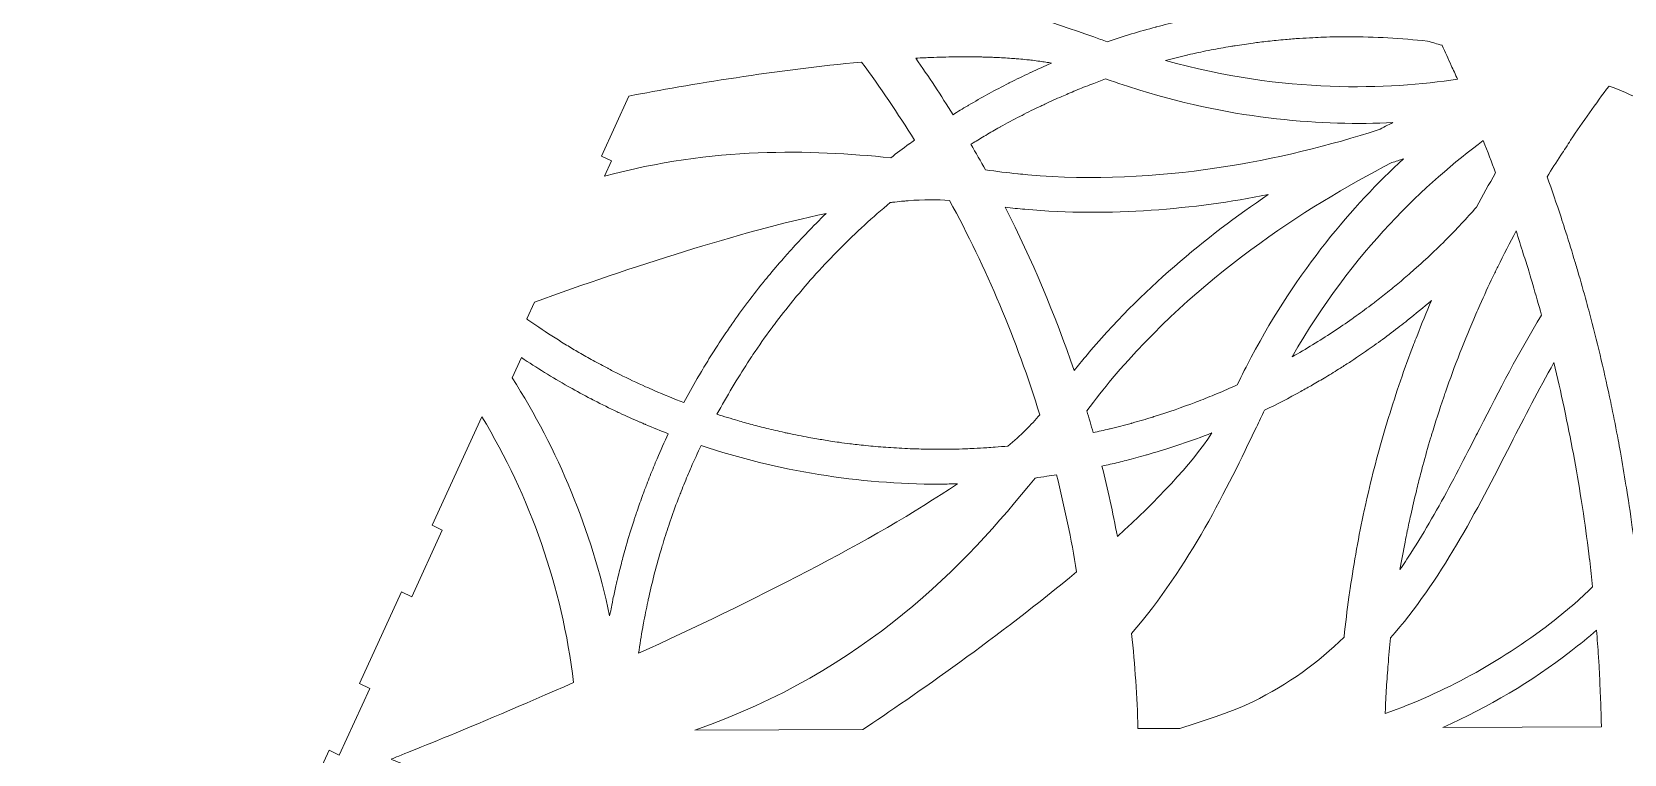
# Model space of a CAD drawing. Header units: millimetres. Extents: x -131 to 670, y -112 to 1620.
# Drawn here: x 484.8 to 576, y 720.2 to 761.6 of the extents above; entities that cross this region are included whole.
import ezdxf

# ---------------------------------------------------------------- set-up
doc = ezdxf.new("R2010")
doc.units = ezdxf.units.MM
doc.header["$MEASUREMENT"] = 0
doc.layers.add('Layer 2', color=7, linetype='Continuous')

msp = doc.modelspace()

# ---------------------------------------------------------------- linework, layer by layer
at = {"layer": 'Layer 2', "lineweight": 0}
for points, knots in [([(540.112, 773.632), (540.783, 773.084), (541.463, 772.552), (542.151, 772.034), (542.193, 772.002), (542.236, 771.971), (542.278, 771.94), (543.63, 770.927), (545.011, 769.972), (546.419, 769.076), (546.499, 769.026), (546.578, 768.976), (546.658, 768.926), (547.344, 768.494), (548.034, 768.073), (548.731, 767.668), (548.736, 767.666), (548.74, 767.663), (548.744, 767.661), (549.437, 767.259), (550.136, 766.874), (550.84, 766.5), (550.966, 766.433), (551.093, 766.367), (551.219, 766.3), (551.897, 765.946), (552.577, 765.6), (553.264, 765.27), (553.283, 765.261), (553.302, 765.251), (553.322, 765.241), (554.014, 764.91), (554.713, 764.595), (555.414, 764.288), (555.577, 764.217), (555.741, 764.147), (555.904, 764.077), (556.603, 763.778), (557.305, 763.487), (558.012, 763.213), (558.002, 763.213), (557.992, 763.212), (557.982, 763.211), (557.494, 763.187), (557.009, 763.154), (556.526, 763.114), (556.408, 763.104), (556.292, 763.09), (556.176, 763.079), (555.794, 763.044), (555.414, 763.007), (555.036, 762.963), (554.932, 762.951), (554.83, 762.935), (554.727, 762.921), (554.334, 762.872), (553.943, 762.82), (553.553, 762.76), (553.474, 762.747), (553.395, 762.732), (553.316, 762.72), (552.902, 762.653), (552.488, 762.582), (552.078, 762.504), (552.027, 762.495), (551.976, 762.483), (551.925, 762.473), (551.486, 762.388), (551.048, 762.296), (550.614, 762.198), (550.589, 762.192), (550.564, 762.186), (550.539, 762.18), (550.08, 762.075), (549.624, 761.962), (549.17, 761.843), (549.162, 761.84), (549.153, 761.838), (549.145, 761.836), (548.674, 761.711), (548.207, 761.579), (547.743, 761.438), (547.742, 761.438), (547.74, 761.438), (547.739, 761.437), (547.274, 761.297), (546.814, 761.149), (546.357, 760.994), (546.356, 760.994), (546.356, 760.993), (546.355, 760.993), (546.101, 761.083), (545.843, 761.173), (545.58, 761.266), (543.179, 762.11), (540.285, 763.124), (537.12, 763.821), (537.116, 763.822), (537.112, 763.823), (537.108, 763.824), (535.898, 764.09), (534.649, 764.308), (533.371, 764.454), (533.358, 764.455), (533.345, 764.457), (533.332, 764.458), (532.869, 764.51), (532.404, 764.556), (531.934, 764.587), (530.766, 765.998), (529.542, 767.361), (528.269, 768.677), (528.269, 768.677), (530.661, 771.058), (530.661, 771.058), (531.907, 771.697), (533.139, 772.273), (534.08, 772.592), (536.132, 773.29), (538.134, 773.594), (540.112, 773.632)], [0, 0, 0, 0, 1, 1, 1, 2, 2, 2, 3, 3, 3, 4, 4, 4, 5, 5, 5, 6, 6, 6, 7, 7, 7, 8, 8, 8, 9, 9, 9, 10, 10, 10, 11, 11, 11, 12, 12, 12, 13, 13, 13, 14, 14, 14, 15, 15, 15, 16, 16, 16, 17, 17, 17, 18, 18, 18, 19, 19, 19, 20, 20, 20, 21, 21, 21, 22, 22, 22, 23, 23, 23, 24, 24, 24, 25, 25, 25, 26, 26, 26, 27, 27, 27, 28, 28, 28, 29, 29, 29, 30, 30, 30, 31, 31, 31, 32, 32, 32, 33, 33, 33, 34, 34, 34, 35, 35, 35, 36, 36, 36, 37, 37, 37, 38, 38, 38, 39, 39, 39, 40, 40, 40, 40]), ([(558.743, 761.256), (559.207, 761.271), (559.673, 761.28), (560.14, 761.28), (560.14, 761.28), (560.141, 761.28), (560.141, 761.28), (561.677, 761.28), (563.193, 761.192), (564.687, 761.027), (564.965, 760.952), (565.242, 760.87), (565.521, 760.798), (565.522, 760.797), (565.523, 760.795), (565.524, 760.793), (565.525, 760.79), (565.527, 760.787), (565.528, 760.784), (565.706, 760.405), (565.876, 760.021), (566.049, 759.639), (566.168, 759.376), (566.291, 759.114), (566.409, 758.848), (562.461, 758.249), (556.516, 758.008), (549.684, 759.923), (550.09, 760.03), (550.498, 760.131), (550.909, 760.226), (550.93, 760.231), (550.951, 760.235), (550.972, 760.241), (551.364, 760.33), (551.758, 760.415), (552.154, 760.494), (552.204, 760.503), (552.253, 760.513), (552.302, 760.522), (552.674, 760.594), (553.047, 760.662), (553.422, 760.725), (553.506, 760.738), (553.589, 760.751), (553.673, 760.764), (554.018, 760.819), (554.364, 760.871), (554.712, 760.918), (554.838, 760.935), (554.965, 760.949), (555.091, 760.964), (555.403, 761.003), (555.715, 761.041), (556.029, 761.072), (556.207, 761.09), (556.385, 761.104), (556.562, 761.119), (556.833, 761.143), (557.102, 761.167), (557.373, 761.186), (557.623, 761.202), (557.875, 761.213), (558.128, 761.226), (558.333, 761.235), (558.537, 761.249), (558.743, 761.256)], [0, 0, 0, 0, 1, 1, 1, 2, 2, 2, 3, 3, 3, 4, 4, 4, 5, 5, 5, 6, 6, 6, 7, 7, 7, 8, 8, 8, 9, 9, 9, 10, 10, 10, 11, 11, 11, 12, 12, 12, 13, 13, 13, 14, 14, 14, 15, 15, 15, 16, 16, 16, 17, 17, 17, 18, 18, 18, 19, 19, 19, 20, 20, 20, 21, 21, 21, 22, 22, 22, 22]), ([(517.399, 754.444), (517.399, 754.444), (518.976, 757.884), (518.976, 757.884), (522.435, 758.541), (527.433, 759.383), (532.295, 759.826), (533.362, 758.376), (534.373, 756.883), (535.324, 755.35), (535.227, 755.28), (535.127, 755.214), (535.03, 755.143), (535.028, 755.142), (535.027, 755.142), (535.026, 755.141), (535.025, 755.14), (535.024, 755.139), (535.024, 755.139), (534.665, 754.88), (534.31, 754.615), (533.96, 754.346), (533.959, 754.345), (533.959, 754.344), (533.958, 754.344), (529.359, 754.823), (523.772, 754.967), (517.58, 753.295), (517.58, 753.295), (517.977, 754.162), (517.977, 754.162), (517.977, 754.162), (517.399, 754.444), (517.399, 754.444)], [0, 0, 0, 0, 1, 1, 1, 2, 2, 2, 3, 3, 3, 4, 4, 4, 5, 5, 5, 6, 6, 6, 7, 7, 7, 8, 8, 8, 9, 9, 9, 10, 10, 10, 11, 11, 11, 11]), ([(541.979, 759.233), (541.963, 759.226), (541.946, 759.218), (541.93, 759.211), (541.543, 759.029), (541.161, 758.842), (540.78, 758.649), (540.759, 758.638), (540.737, 758.628), (540.716, 758.617), (540.336, 758.424), (539.961, 758.225), (539.588, 758.021), (539.568, 758.01), (539.548, 758), (539.529, 757.989), (539.153, 757.783), (538.782, 757.571), (538.414, 757.355), (538.398, 757.345), (538.382, 757.336), (538.366, 757.326), (538.083, 757.16), (537.805, 756.987), (537.528, 756.815), (536.844, 757.913), (536.132, 758.993), (535.39, 760.05), (535.566, 760.059), (535.741, 760.068), (535.915, 760.076), (535.969, 760.078), (536.024, 760.081), (536.078, 760.083), (536.308, 760.092), (536.538, 760.101), (536.766, 760.107), (536.824, 760.109), (536.882, 760.11), (536.94, 760.112), (537.41, 760.124), (537.873, 760.131), (538.326, 760.13), (538.34, 760.13), (538.354, 760.13), (538.368, 760.13), (538.564, 760.13), (538.756, 760.127), (538.948, 760.124), (539.046, 760.122), (539.144, 760.121), (539.241, 760.119), (539.424, 760.114), (539.606, 760.109), (539.785, 760.102), (539.883, 760.099), (539.978, 760.094), (540.074, 760.089), (540.388, 760.075), (540.694, 760.056), (540.995, 760.034), (541.093, 760.026), (541.193, 760.019), (541.29, 760.011), (541.444, 759.997), (541.594, 759.982), (541.744, 759.966), (541.854, 759.954), (541.963, 759.942), (542.071, 759.929), (542.214, 759.912), (542.357, 759.894), (542.497, 759.874), (542.613, 759.858), (542.725, 759.84), (542.839, 759.821), (542.949, 759.804), (543.061, 759.788), (543.168, 759.768), (542.768, 759.596), (542.373, 759.417), (541.979, 759.233)], [0, 0, 0, 0, 1, 1, 1, 2, 2, 2, 3, 3, 3, 4, 4, 4, 5, 5, 5, 6, 6, 6, 7, 7, 7, 8, 8, 8, 9, 9, 9, 10, 10, 10, 11, 11, 11, 12, 12, 12, 13, 13, 13, 14, 14, 14, 15, 15, 15, 16, 16, 16, 17, 17, 17, 18, 18, 18, 19, 19, 19, 20, 20, 20, 21, 21, 21, 22, 22, 22, 23, 23, 23, 24, 24, 24, 25, 25, 25, 26, 26, 26, 27, 27, 27, 27]), ([(562.712, 756.361), (562.436, 756.225), (562.157, 756.085), (561.874, 755.94), (556.466, 754.214), (549.304, 752.715), (541.809, 753.373), (541.627, 753.389), (541.44, 753.407), (541.249, 753.427), (541.243, 753.428), (541.238, 753.428), (541.232, 753.429), (540.648, 753.49), (540.028, 753.567), (539.385, 753.653), (539.113, 754.144), (538.836, 754.633), (538.553, 755.117), (538.596, 755.143), (538.639, 755.17), (538.681, 755.197), (538.919, 755.344), (539.158, 755.489), (539.399, 755.632), (539.665, 755.789), (539.932, 755.944), (540.202, 756.094), (540.212, 756.1), (540.223, 756.105), (540.233, 756.111), (540.606, 756.319), (540.983, 756.522), (541.362, 756.719), (541.4, 756.739), (541.439, 756.757), (541.477, 756.777), (541.831, 756.959), (542.188, 757.137), (542.548, 757.309), (542.623, 757.345), (542.699, 757.378), (542.775, 757.413), (543.101, 757.567), (543.428, 757.718), (543.758, 757.862), (543.881, 757.917), (544.006, 757.966), (544.129, 758.019), (544.417, 758.142), (544.705, 758.265), (544.997, 758.382), (545.158, 758.445), (545.322, 758.504), (545.484, 758.567), (545.744, 758.667), (546.002, 758.769), (546.265, 758.863), (546.951, 758.626), (547.608, 758.404), (548.215, 758.217), (553.75, 756.516), (558.732, 756.17), (562.712, 756.361)], [0, 0, 0, 0, 1, 1, 1, 2, 2, 2, 3, 3, 3, 4, 4, 4, 5, 5, 5, 6, 6, 6, 7, 7, 7, 8, 8, 8, 9, 9, 9, 10, 10, 10, 11, 11, 11, 12, 12, 12, 13, 13, 13, 14, 14, 14, 15, 15, 15, 16, 16, 16, 17, 17, 17, 18, 18, 18, 19, 19, 19, 20, 20, 20, 21, 21, 21, 21]), ([(573.965, 745.46), (573.909, 745.671), (573.85, 745.882), (573.792, 746.093), (573.633, 746.676), (573.469, 747.258), (573.299, 747.839), (573.227, 748.087), (573.153, 748.334), (573.079, 748.581), (572.906, 749.155), (572.727, 749.727), (572.544, 750.298), (572.475, 750.512), (572.408, 750.727), (572.338, 750.94), (572.083, 751.717), (571.821, 752.491), (571.546, 753.26), (571.802, 753.678), (572.064, 754.09), (572.329, 754.501), (572.519, 754.782), (572.703, 755.066), (572.887, 755.351), (573.591, 756.409), (574.326, 757.446), (575.091, 758.458), (576.35, 757.964), (577.579, 757.41), (578.773, 756.798), (578.784, 756.767), (578.795, 756.737), (578.806, 756.707), (579.019, 756.123), (579.225, 755.538), (579.428, 754.951), (579.528, 754.66), (579.627, 754.368), (579.725, 754.077), (579.819, 753.796), (579.911, 753.515), (580.003, 753.234), (580.28, 752.384), (580.549, 751.531), (580.806, 750.674), (580.874, 748.543), (580.837, 746.403), (580.603, 744.29), (580.092, 739.696), (578.683, 735.67), (576.502, 732.536), (576.395, 733.371), (576.274, 734.203), (576.147, 735.034), (576.118, 735.218), (576.087, 735.402), (576.057, 735.587), (575.955, 736.223), (575.848, 736.858), (575.734, 737.492), (575.692, 737.726), (575.649, 737.959), (575.606, 738.193), (575.49, 738.809), (575.369, 739.424), (575.242, 740.036), (575.2, 740.24), (575.16, 740.445), (575.117, 740.648), (574.772, 742.264), (574.388, 743.868), (573.965, 745.46)], [0, 0, 0, 0, 1, 1, 1, 2, 2, 2, 3, 3, 3, 4, 4, 4, 5, 5, 5, 6, 6, 6, 7, 7, 7, 8, 8, 8, 9, 9, 9, 10, 10, 10, 11, 11, 11, 12, 12, 12, 13, 13, 13, 14, 14, 14, 15, 15, 15, 16, 16, 16, 17, 17, 17, 18, 18, 18, 19, 19, 19, 20, 20, 20, 21, 21, 21, 22, 22, 22, 23, 23, 23, 24, 24, 24, 24]), ([(567.886, 755.327), (568.129, 754.715), (568.366, 754.1), (568.595, 753.482), (568.218, 752.835), (567.851, 752.179), (567.495, 751.518), (566.926, 750.874), (566.343, 750.239), (565.73, 749.627), (565.724, 749.62), (565.717, 749.614), (565.71, 749.607), (565.375, 749.272), (565.035, 748.945), (564.691, 748.624), (564.512, 748.458), (564.33, 748.298), (564.149, 748.136), (563.978, 747.982), (563.809, 747.826), (563.636, 747.676), (563.394, 747.465), (563.147, 747.26), (562.901, 747.056), (562.789, 746.963), (562.678, 746.868), (562.565, 746.776), (562.512, 746.732), (562.456, 746.691), (562.402, 746.649), (562.163, 746.456), (561.923, 746.267), (561.68, 746.082), (561.614, 746.03), (561.547, 745.977), (561.48, 745.926), (561.47, 745.918), (561.459, 745.911), (561.449, 745.903), (561.13, 745.662), (560.808, 745.427), (560.484, 745.197), (560.482, 745.195), (560.479, 745.193), (560.477, 745.192), (560.444, 745.168), (560.412, 745.144), (560.379, 745.121), (560.021, 744.87), (559.661, 744.624), (559.298, 744.385), (559.289, 744.379), (559.281, 744.373), (559.272, 744.367), (559.268, 744.365), (559.264, 744.361), (559.259, 744.359), (558.882, 744.111), (558.502, 743.87), (558.117, 743.636), (558.117, 743.635), (558.117, 743.635), (558.116, 743.635), (557.731, 743.399), (557.342, 743.171), (556.95, 742.949), (560.399, 749.012), (564.706, 752.98), (567.886, 755.327)], [0, 0, 0, 0, 1, 1, 1, 2, 2, 2, 3, 3, 3, 4, 4, 4, 5, 5, 5, 6, 6, 6, 7, 7, 7, 8, 8, 8, 9, 9, 9, 10, 10, 10, 11, 11, 11, 12, 12, 12, 13, 13, 13, 14, 14, 14, 15, 15, 15, 16, 16, 16, 17, 17, 17, 18, 18, 18, 19, 19, 19, 20, 20, 20, 21, 21, 21, 22, 22, 22, 23, 23, 23, 23]), ([(551.581, 740.408), (551.53, 740.389), (551.48, 740.367), (551.429, 740.348), (550.642, 740.048), (549.847, 739.774), (549.047, 739.524), (549.034, 739.52), (549.023, 739.515), (549.01, 739.512), (548.995, 739.507), (548.98, 739.501), (548.964, 739.497), (548.573, 739.375), (548.179, 739.261), (547.785, 739.151), (547.784, 739.151), (547.784, 739.151), (547.783, 739.151), (547.762, 739.145), (547.742, 739.139), (547.721, 739.133), (547.325, 739.025), (546.928, 738.921), (546.53, 738.824), (546.53, 738.824), (546.478, 738.812), (546.478, 738.812), (546.17, 738.737), (545.861, 738.669), (545.551, 738.602), (545.434, 739.021), (545.311, 739.439), (545.186, 739.855), (545.693, 740.516), (546.182, 741.141), (546.646, 741.694), (551.481, 747.459), (557.606, 751.463), (562.65, 754.067), (562.876, 754.14), (563.096, 754.213), (563.315, 754.287), (560.425, 751.621), (557.244, 747.915), (554.601, 742.928), (554.341, 742.438), (554.073, 741.901), (553.798, 741.338), (553.407, 741.16), (553.013, 740.988), (552.617, 740.822), (552.273, 740.679), (551.928, 740.542), (551.581, 740.408)], [0, 0, 0, 0, 1, 1, 1, 2, 2, 2, 3, 3, 3, 4, 4, 4, 5, 5, 5, 6, 6, 6, 7, 7, 7, 8, 8, 8, 9, 9, 9, 10, 10, 10, 11, 11, 11, 12, 12, 12, 13, 13, 13, 14, 14, 14, 15, 15, 15, 16, 16, 16, 17, 17, 17, 18, 18, 18, 18]), ([(545.125, 742.971), (544.907, 742.711), (544.684, 742.435), (544.459, 742.152), (543.368, 745.382), (542.049, 748.507), (540.522, 751.51), (540.904, 751.466), (541.278, 751.426), (541.637, 751.394), (546.581, 750.96), (551.338, 751.404), (555.576, 752.234), (551.993, 749.825), (548.314, 746.774), (545.125, 742.971)], [0, 0, 0, 0, 1, 1, 1, 2, 2, 2, 3, 3, 3, 4, 4, 4, 5, 5, 5, 5]), ([(531.043, 749.132), (531.965, 750.061), (532.931, 750.946), (533.937, 751.785), (534.025, 751.795), (534.11, 751.804), (534.196, 751.813), (534.365, 751.832), (534.533, 751.849), (534.696, 751.864), (534.783, 751.872), (534.87, 751.88), (534.956, 751.887), (535.832, 751.954), (536.627, 751.963), (537.328, 751.906), (539.433, 748.023), (541.17, 743.914), (542.494, 739.625), (542.013, 739.049), (541.402, 738.451), (540.672, 737.834), (540.427, 737.81), (540.182, 737.792), (539.936, 737.773), (539.778, 737.761), (539.619, 737.748), (539.46, 737.738), (539.22, 737.722), (538.979, 737.709), (538.739, 737.697), (538.573, 737.689), (538.408, 737.683), (538.242, 737.677), (538.005, 737.668), (537.767, 737.659), (537.53, 737.655), (537.33, 737.651), (537.13, 737.652), (536.93, 737.651), (536.909, 737.651), (536.887, 737.65), (536.866, 737.65), (536.52, 737.649), (536.174, 737.652), (535.828, 737.66), (535.826, 737.66), (535.824, 737.66), (535.822, 737.66), (535.658, 737.664), (535.493, 737.668), (535.329, 737.673), (535.299, 737.675), (535.269, 737.675), (535.239, 737.676), (535.026, 737.684), (534.814, 737.693), (534.602, 737.705), (534.392, 737.716), (534.183, 737.729), (533.974, 737.743), (533.777, 737.756), (533.581, 737.768), (533.385, 737.784), (533.009, 737.814), (532.635, 737.85), (532.26, 737.89), (532.108, 737.906), (531.957, 737.927), (531.805, 737.946), (531.742, 737.953), (531.68, 737.962), (531.618, 737.969), (531.417, 737.995), (531.216, 738.019), (531.016, 738.047), (530.846, 738.071), (530.677, 738.096), (530.508, 738.122), (530.247, 738.162), (529.987, 738.204), (529.726, 738.249), (529.576, 738.275), (529.425, 738.3), (529.276, 738.327), (528.879, 738.4), (528.484, 738.477), (528.089, 738.562), (528.016, 738.577), (527.944, 738.595), (527.871, 738.611), (527.533, 738.686), (527.195, 738.764), (526.859, 738.847), (526.724, 738.88), (526.59, 738.915), (526.456, 738.95), (526.166, 739.024), (525.877, 739.102), (525.588, 739.183), (525.464, 739.218), (525.339, 739.252), (525.215, 739.289), (524.814, 739.405), (524.414, 739.526), (524.017, 739.655), (524.015, 739.655), (524.014, 739.656), (524.012, 739.656), (524.292, 740.176), (524.587, 740.688), (524.889, 741.194), (524.965, 741.322), (525.042, 741.448), (525.12, 741.575), (525.401, 742.036), (525.689, 742.491), (525.988, 742.94), (526.017, 742.983), (526.044, 743.027), (526.073, 743.07), (526.411, 743.574), (526.762, 744.068), (527.122, 744.556), (527.181, 744.635), (527.24, 744.713), (527.299, 744.792), (527.643, 745.251), (527.994, 745.703), (528.356, 746.146), (528.378, 746.174), (528.4, 746.201), (528.422, 746.229), (528.83, 746.725), (529.248, 747.212), (529.678, 747.689), (529.685, 747.698), (529.693, 747.706), (529.701, 747.715), (530.133, 748.192), (530.575, 748.66), (531.029, 749.118), (531.033, 749.122), (531.038, 749.127), (531.043, 749.132)], [0, 0, 0, 0, 1, 1, 1, 2, 2, 2, 3, 3, 3, 4, 4, 4, 5, 5, 5, 6, 6, 6, 7, 7, 7, 8, 8, 8, 9, 9, 9, 10, 10, 10, 11, 11, 11, 12, 12, 12, 13, 13, 13, 14, 14, 14, 15, 15, 15, 16, 16, 16, 17, 17, 17, 18, 18, 18, 19, 19, 19, 20, 20, 20, 21, 21, 21, 22, 22, 22, 23, 23, 23, 24, 24, 24, 25, 25, 25, 26, 26, 26, 27, 27, 27, 28, 28, 28, 29, 29, 29, 30, 30, 30, 31, 31, 31, 32, 32, 32, 33, 33, 33, 34, 34, 34, 35, 35, 35, 36, 36, 36, 37, 37, 37, 38, 38, 38, 39, 39, 39, 40, 40, 40, 41, 41, 41, 42, 42, 42, 43, 43, 43, 44, 44, 44, 45, 45, 45, 46, 46, 46, 47, 47, 47, 48, 48, 48, 48]), ([(513.566, 746.078), (519.17, 748.108), (525.276, 750.092), (530.262, 751.154), (529.886, 750.789), (529.517, 750.416), (529.154, 750.038), (529.154, 750.038), (529.152, 750.037), (529.152, 750.037), (529.152, 750.037), (529.152, 750.037), (529.152, 750.037), (529.078, 749.959), (529.004, 749.88), (528.931, 749.802), (528.636, 749.492), (528.347, 749.177), (528.062, 748.858), (527.979, 748.764), (527.896, 748.672), (527.814, 748.578), (527.52, 748.243), (527.232, 747.902), (526.948, 747.558), (526.893, 747.491), (526.836, 747.426), (526.781, 747.358), (526.439, 746.936), (526.102, 746.509), (525.776, 746.075), (525.77, 746.067), (525.765, 746.06), (525.759, 746.053), (525.453, 745.645), (525.155, 745.231), (524.863, 744.813), (524.777, 744.69), (524.695, 744.566), (524.61, 744.442), (524.609, 744.441), (524.609, 744.44), (524.608, 744.439), (524.397, 744.129), (524.189, 743.818), (523.986, 743.503), (523.891, 743.355), (523.796, 743.207), (523.703, 743.059), (523.703, 743.059), (523.703, 743.058), (523.703, 743.058), (523.703, 743.057), (523.703, 743.057), (523.702, 743.056), (523.506, 742.743), (523.314, 742.428), (523.126, 742.11), (523.045, 741.973), (522.962, 741.836), (522.882, 741.698), (522.882, 741.698), (522.881, 741.697), (522.881, 741.697), (522.881, 741.696), (522.881, 741.696), (522.88, 741.695), (522.619, 741.244), (522.365, 740.788), (522.12, 740.326), (522.12, 740.325), (522.119, 740.324), (522.118, 740.323), (522.117, 740.323), (522.116, 740.324), (522.115, 740.324), (521.545, 740.541), (520.98, 740.777), (520.417, 741.02), (520.254, 741.09), (520.092, 741.161), (519.93, 741.234), (519.432, 741.456), (518.937, 741.689), (518.447, 741.932), (518.446, 741.933), (518.445, 741.933), (518.444, 741.933), (518.238, 742.036), (518.034, 742.144), (517.83, 742.25), (517.83, 742.251), (517.829, 742.251), (517.828, 742.251), (517.781, 742.275), (517.735, 742.302), (517.688, 742.326), (517.394, 742.48), (517.102, 742.635), (516.811, 742.797), (516.544, 742.944), (516.278, 743.094), (516.014, 743.249), (515.777, 743.387), (515.544, 743.532), (515.31, 743.675), (515.309, 743.676), (515.308, 743.676), (515.307, 743.677), (514.805, 743.985), (514.307, 744.304), (513.816, 744.635), (513.816, 744.635), (513.812, 744.637), (513.812, 744.637), (513.66, 744.739), (513.508, 744.842), (513.356, 744.947), (513.278, 745.002), (513.201, 745.058), (513.124, 745.113), (513.124, 745.113), (513.566, 746.078), (513.566, 746.078)], [0, 0, 0, 0, 1, 1, 1, 2, 2, 2, 3, 3, 3, 4, 4, 4, 5, 5, 5, 6, 6, 6, 7, 7, 7, 8, 8, 8, 9, 9, 9, 10, 10, 10, 11, 11, 11, 12, 12, 12, 13, 13, 13, 14, 14, 14, 15, 15, 15, 16, 16, 16, 17, 17, 17, 18, 18, 18, 19, 19, 19, 20, 20, 20, 21, 21, 21, 22, 22, 22, 23, 23, 23, 24, 24, 24, 25, 25, 25, 26, 26, 26, 27, 27, 27, 28, 28, 28, 29, 29, 29, 30, 30, 30, 31, 31, 31, 32, 32, 32, 33, 33, 33, 34, 34, 34, 35, 35, 35, 36, 36, 36, 37, 37, 37, 38, 38, 38, 39, 39, 39, 40, 40, 40, 41, 41, 41, 41]), ([(567.689, 738.846), (567.508, 738.492), (567.327, 738.138), (567.146, 737.786), (566.785, 737.082), (566.423, 736.384), (566.055, 735.695), (565.32, 734.318), (564.563, 732.978), (563.743, 731.702), (563.538, 731.384), (563.33, 731.07), (563.117, 730.761), (563.206, 731.286), (563.306, 731.807), (563.408, 732.328), (563.45, 732.541), (563.492, 732.755), (563.536, 732.968), (563.598, 733.271), (563.666, 733.572), (563.732, 733.874), (563.836, 734.342), (563.945, 734.809), (564.059, 735.273), (564.137, 735.59), (564.213, 735.907), (564.295, 736.221), (564.339, 736.388), (564.384, 736.554), (564.429, 736.72), (564.57, 737.244), (564.715, 737.767), (564.869, 738.285), (564.888, 738.348), (564.908, 738.41), (564.927, 738.473), (565.145, 739.197), (565.377, 739.915), (565.62, 740.628), (565.653, 740.724), (565.684, 740.821), (565.718, 740.917), (566.243, 742.433), (566.825, 743.922), (567.458, 745.384), (567.534, 745.559), (567.612, 745.732), (567.69, 745.906), (567.933, 746.453), (568.184, 746.995), (568.441, 747.534), (568.534, 747.725), (568.624, 747.917), (568.718, 748.108), (569.056, 748.797), (569.402, 749.481), (569.764, 750.155), (569.764, 750.155), (569.764, 750.155), (569.764, 750.155), (569.908, 749.721), (570.041, 749.281), (570.179, 748.843), (570.28, 748.52), (570.387, 748.2), (570.485, 747.876), (570.514, 747.778), (570.543, 747.679), (570.573, 747.581), (570.622, 747.418), (570.666, 747.253), (570.714, 747.09), (570.886, 746.506), (571.058, 745.921), (571.22, 745.333), (569.934, 743.224), (568.791, 741.003), (567.689, 738.846)], [0, 0, 0, 0, 1, 1, 1, 2, 2, 2, 3, 3, 3, 4, 4, 4, 5, 5, 5, 6, 6, 6, 7, 7, 7, 8, 8, 8, 9, 9, 9, 10, 10, 10, 11, 11, 11, 12, 12, 12, 13, 13, 13, 14, 14, 14, 15, 15, 15, 16, 16, 16, 17, 17, 17, 18, 18, 18, 19, 19, 19, 20, 20, 20, 21, 21, 21, 22, 22, 22, 23, 23, 23, 24, 24, 24, 25, 25, 25, 26, 26, 26, 26]), ([(561.708, 736.817), (561.52, 736.097), (561.349, 735.37), (561.185, 734.64), (561.147, 734.475), (561.111, 734.311), (561.075, 734.146), (561.075, 734.145), (561.075, 734.145), (561.075, 734.144), (561.075, 734.144), (561.074, 734.141), (561.074, 734.141), (560.755, 732.671), (560.486, 731.182), (560.267, 729.677), (560.243, 729.513), (560.219, 729.348), (560.196, 729.183), (560.092, 728.424), (559.996, 727.663), (559.917, 726.896), (559.917, 726.896), (559.917, 726.895), (559.917, 726.895), (558.439, 725.444), (556.735, 724.183), (554.691, 723.188), (553.65, 722.681), (552.079, 722.139), (550.513, 721.657), (550.513, 721.657), (548.117, 721.648), (548.117, 721.648), (548.065, 723.482), (547.941, 725.298), (547.751, 727.094), (551.076, 730.957), (553.241, 735.462), (554.894, 738.91), (555.055, 739.244), (555.211, 739.57), (555.366, 739.89), (556.066, 740.226), (556.757, 740.587), (557.441, 740.964), (557.667, 741.088), (557.892, 741.212), (558.115, 741.34), (558.37, 741.486), (558.624, 741.634), (558.877, 741.787), (559.156, 741.954), (559.433, 742.128), (559.71, 742.303), (559.905, 742.427), (560.102, 742.547), (560.297, 742.674), (560.748, 742.97), (561.194, 743.277), (561.637, 743.593), (561.799, 743.708), (561.959, 743.827), (562.119, 743.945), (562.454, 744.189), (562.785, 744.439), (563.114, 744.695), (563.26, 744.81), (563.406, 744.922), (563.552, 745.039), (564.011, 745.406), (564.467, 745.78), (564.915, 746.169), (564.914, 746.169), (564.914, 746.168), (564.914, 746.167), (564.628, 745.5), (564.356, 744.826), (564.092, 744.148), (564.026, 743.98), (563.961, 743.812), (563.897, 743.643), (563.897, 743.643), (563.897, 743.642), (563.897, 743.642), (563.896, 743.641), (563.896, 743.64), (563.896, 743.639), (563.635, 742.956), (563.382, 742.27), (563.144, 741.576), (563.142, 741.571), (563.14, 741.565), (563.138, 741.56), (562.902, 740.869), (562.68, 740.173), (562.466, 739.472), (562.414, 739.303), (562.363, 739.133), (562.312, 738.963), (562.1, 738.252), (561.896, 737.538), (561.708, 736.817)], [0, 0, 0, 0, 1, 1, 1, 2, 2, 2, 3, 3, 3, 4, 4, 4, 5, 5, 5, 6, 6, 6, 7, 7, 7, 8, 8, 8, 9, 9, 9, 10, 10, 10, 11, 11, 11, 12, 12, 12, 13, 13, 13, 14, 14, 14, 15, 15, 15, 16, 16, 16, 17, 17, 17, 18, 18, 18, 19, 19, 19, 20, 20, 20, 21, 21, 21, 22, 22, 22, 23, 23, 23, 24, 24, 24, 25, 25, 25, 26, 26, 26, 27, 27, 27, 28, 28, 28, 29, 29, 29, 30, 30, 30, 31, 31, 31, 32, 32, 32, 33, 33, 33, 34, 34, 34, 34]), ([(512.817, 742.901), (513.692, 742.316), (514.584, 741.766), (515.49, 741.252), (515.517, 741.237), (515.543, 741.222), (515.57, 741.207), (515.975, 740.979), (516.385, 740.758), (516.796, 740.543), (516.812, 740.534), (516.828, 740.526), (516.844, 740.517), (516.858, 740.51), (516.872, 740.502), (516.886, 740.495), (516.896, 740.49), (516.904, 740.485), (516.913, 740.481), (516.938, 740.468), (516.962, 740.455), (516.987, 740.442), (517.422, 740.218), (517.862, 740), (518.304, 739.791), (518.345, 739.771), (518.386, 739.753), (518.427, 739.734), (518.815, 739.552), (519.205, 739.377), (519.597, 739.208), (519.619, 739.198), (519.641, 739.189), (519.664, 739.179), (519.696, 739.165), (519.728, 739.149), (519.76, 739.136), (519.794, 739.121), (519.828, 739.108), (519.862, 739.094), (519.882, 739.085), (519.903, 739.076), (519.924, 739.067), (520.356, 738.884), (520.789, 738.706), (521.226, 738.538), (521.226, 738.538), (521.226, 738.538), (521.226, 738.537), (521.003, 738.065), (520.791, 737.586), (520.586, 737.105), (520.54, 736.997), (520.495, 736.89), (520.449, 736.782), (520.449, 736.782), (520.449, 736.781), (520.449, 736.781), (520.427, 736.727), (520.407, 736.673), (520.385, 736.62), (520.251, 736.294), (520.12, 735.966), (519.993, 735.636), (519.954, 735.534), (519.91, 735.435), (519.872, 735.333), (519.872, 735.333), (519.872, 735.332), (519.872, 735.332), (519.87, 735.328), (519.868, 735.324), (519.867, 735.32), (519.867, 735.32), (519.867, 735.319), (519.867, 735.319), (519.835, 735.234), (519.808, 735.148), (519.777, 735.062), (519.66, 734.744), (519.548, 734.424), (519.439, 734.102), (519.421, 734.05), (519.404, 733.999), (519.386, 733.947), (519.374, 733.913), (519.361, 733.879), (519.35, 733.844), (519.338, 733.81), (519.327, 733.776), (519.316, 733.742), (519.293, 733.673), (519.269, 733.606), (519.246, 733.537), (519.095, 733.07), (518.95, 732.6), (518.814, 732.126), (518.802, 732.082), (518.791, 732.038), (518.779, 731.994), (518.777, 731.987), (518.775, 731.98), (518.773, 731.973), (518.724, 731.797), (518.677, 731.621), (518.63, 731.444), (518.555, 731.166), (518.481, 730.888), (518.411, 730.608), (518.398, 730.553), (518.382, 730.498), (518.368, 730.444), (518.368, 730.444), (518.367, 730.438), (518.367, 730.438), (518.367, 730.438), (518.367, 730.438), (518.367, 730.438), (518.357, 730.4), (518.349, 730.361), (518.34, 730.322), (518.326, 730.265), (518.312, 730.208), (518.299, 730.15), (518.286, 730.096), (518.276, 730.041), (518.263, 729.986), (518.251, 729.932), (518.239, 729.878), (518.226, 729.824), (518.168, 729.569), (518.113, 729.313), (518.059, 729.057), (518.042, 728.976), (518.027, 728.894), (518.01, 728.813), (517.982, 728.676), (517.954, 728.54), (517.927, 728.403), (517.918, 728.353), (517.907, 728.305), (517.898, 728.256), (517.888, 728.204), (517.876, 728.153), (517.866, 728.101), (516.831, 733.027), (514.911, 737.629), (512.285, 741.739), (512.285, 741.739), (512.817, 742.901), (512.817, 742.901)], [0, 0, 0, 0, 1, 1, 1, 2, 2, 2, 3, 3, 3, 4, 4, 4, 5, 5, 5, 6, 6, 6, 7, 7, 7, 8, 8, 8, 9, 9, 9, 10, 10, 10, 11, 11, 11, 12, 12, 12, 13, 13, 13, 14, 14, 14, 15, 15, 15, 16, 16, 16, 17, 17, 17, 18, 18, 18, 19, 19, 19, 20, 20, 20, 21, 21, 21, 22, 22, 22, 23, 23, 23, 24, 24, 24, 25, 25, 25, 26, 26, 26, 27, 27, 27, 28, 28, 28, 29, 29, 29, 30, 30, 30, 31, 31, 31, 32, 32, 32, 33, 33, 33, 34, 34, 34, 35, 35, 35, 36, 36, 36, 37, 37, 37, 38, 38, 38, 39, 39, 39, 40, 40, 40, 41, 41, 41, 42, 42, 42, 43, 43, 43, 44, 44, 44, 45, 45, 45, 46, 46, 46, 47, 47, 47, 48, 48, 48, 49, 49, 49, 50, 50, 50, 50]), ([(571.694, 727.653), (568.824, 725.446), (565.659, 723.723), (562.269, 722.506), (562.276, 722.653), (562.281, 722.8), (562.287, 722.947), (562.298, 723.183), (562.307, 723.419), (562.32, 723.654), (562.347, 724.108), (562.377, 724.56), (562.412, 725.012), (562.42, 725.107), (562.427, 725.203), (562.435, 725.298), (562.477, 725.815), (562.525, 726.331), (562.58, 726.845), (565.463, 730.14), (567.484, 734.079), (569.457, 737.942), (570.248, 739.491), (571.062, 741.073), (571.927, 742.611), (572.134, 741.759), (572.328, 740.902), (572.512, 740.041), (572.539, 739.917), (572.566, 739.793), (572.592, 739.668), (572.957, 737.939), (573.274, 736.193), (573.545, 734.432), (573.569, 734.276), (573.593, 734.121), (573.616, 733.966), (573.747, 733.087), (573.869, 732.204), (573.976, 731.318), (573.976, 731.316), (573.976, 731.314), (573.977, 731.312), (573.978, 731.302), (573.978, 731.293), (573.98, 731.283), (574.041, 730.778), (574.09, 730.269), (574.14, 729.761), (573.42, 729.057), (572.611, 728.359), (571.694, 727.653)], [0, 0, 0, 0, 1, 1, 1, 2, 2, 2, 3, 3, 3, 4, 4, 4, 5, 5, 5, 6, 6, 6, 7, 7, 7, 8, 8, 8, 9, 9, 9, 10, 10, 10, 11, 11, 11, 12, 12, 12, 13, 13, 13, 14, 14, 14, 15, 15, 15, 16, 16, 16, 17, 17, 17, 17]), ([(484.862, 683.436), (484.862, 683.436), (486.575, 687.174), (486.575, 687.174), (486.575, 687.174), (487.152, 686.891), (487.152, 686.891), (487.152, 686.891), (488.901, 690.708), (488.901, 690.708), (488.901, 690.708), (488.324, 690.99), (488.324, 690.99), (488.324, 690.99), (490.036, 694.727), (490.036, 694.727), (490.036, 694.727), (490.614, 694.444), (490.614, 694.444), (490.614, 694.444), (492.362, 698.262), (492.362, 698.262), (492.362, 698.262), (491.785, 698.544), (491.785, 698.544), (491.785, 698.544), (493.497, 702.281), (493.497, 702.281), (493.497, 702.281), (494.074, 701.998), (494.074, 701.998), (494.074, 701.998), (495.824, 705.816), (495.824, 705.816), (495.824, 705.816), (495.246, 706.099), (495.246, 706.099), (495.246, 706.099), (497.651, 711.346), (497.651, 711.346), (497.651, 711.346), (498.228, 711.064), (498.228, 711.064), (498.228, 711.064), (499.978, 714.88), (499.978, 714.88), (499.978, 714.88), (499.4, 715.162), (499.4, 715.162), (499.4, 715.162), (501.805, 720.411), (501.805, 720.411), (501.805, 720.411), (502.382, 720.129), (502.382, 720.129), (502.382, 720.129), (504.131, 723.945), (504.131, 723.945), (504.131, 723.945), (503.554, 724.228), (503.554, 724.228), (503.554, 724.228), (505.959, 729.475), (505.959, 729.475), (505.959, 729.475), (506.536, 729.193), (506.536, 729.193), (506.536, 729.193), (508.285, 733.01), (508.285, 733.01), (508.285, 733.01), (507.708, 733.293), (507.708, 733.293), (507.708, 733.293), (510.555, 739.507), (510.555, 739.507), (513.304, 734.96), (515.138, 729.802), (515.808, 724.289), (509.872, 721.67), (505.351, 719.895), (505.351, 719.895), (505.351, 719.895), (505.353, 719.895), (505.353, 719.894), (505.353, 719.894), (505.351, 719.894), (505.351, 719.894), (505.351, 719.894), (509.908, 718.106), (515.876, 715.471), (515.088, 708.115), (512.219, 701.376), (507.877, 695.843), (501.735, 698.22), (497.193, 700.203), (497.193, 700.203), (497.193, 700.203), (499.184, 695.64), (501.569, 689.476), (496.772, 685.642), (491.047, 682.929), (484.788, 681.731), (484.788, 681.731), (485.44, 683.153), (485.44, 683.153), (485.44, 683.153), (484.862, 683.436), (484.862, 683.436)], [0, 0, 0, 0, 1, 1, 1, 2, 2, 2, 3, 3, 3, 4, 4, 4, 5, 5, 5, 6, 6, 6, 7, 7, 7, 8, 8, 8, 9, 9, 9, 10, 10, 10, 11, 11, 11, 12, 12, 12, 13, 13, 13, 14, 14, 14, 15, 15, 15, 16, 16, 16, 17, 17, 17, 18, 18, 18, 19, 19, 19, 20, 20, 20, 21, 21, 21, 22, 22, 22, 23, 23, 23, 24, 24, 24, 25, 25, 25, 26, 26, 26, 27, 27, 27, 28, 28, 28, 29, 29, 29, 30, 30, 30, 31, 31, 31, 32, 32, 32, 33, 33, 33, 34, 34, 34, 35, 35, 35, 36, 36, 36, 36]), ([(546.935, 732.66), (546.681, 734.016), (546.387, 735.358), (546.056, 736.686), (546.372, 736.756), (546.687, 736.822), (547.001, 736.899), (547.149, 736.935), (547.297, 736.97), (547.444, 737.007), (547.811, 737.102), (548.177, 737.201), (548.542, 737.305), (548.614, 737.326), (548.686, 737.347), (548.758, 737.369), (549.969, 737.72), (551.166, 738.125), (552.348, 738.585), (551.133, 736.741), (549.186, 734.698), (546.935, 732.66)], [0, 0, 0, 0, 1, 1, 1, 2, 2, 2, 3, 3, 3, 4, 4, 4, 5, 5, 5, 6, 6, 6, 7, 7, 7, 7]), ([(521.37, 733.633), (521.523, 734.075), (521.684, 734.513), (521.851, 734.948), (521.888, 735.044), (521.927, 735.138), (521.964, 735.234), (522.099, 735.577), (522.239, 735.919), (522.383, 736.258), (522.433, 736.375), (522.482, 736.493), (522.533, 736.609), (522.717, 737.031), (522.905, 737.45), (523.103, 737.864), (527.519, 736.395), (532.125, 735.65), (536.734, 735.65), (536.765, 735.65), (536.795, 735.652), (536.825, 735.652), (537.144, 735.653), (537.463, 735.665), (537.782, 735.673), (532.929, 732.388), (525.841, 728.851), (519.528, 725.96), (519.597, 726.459), (519.677, 726.955), (519.765, 727.448), (519.778, 727.521), (519.792, 727.594), (519.805, 727.667), (519.882, 728.086), (519.965, 728.503), (520.055, 728.918), (520.072, 728.999), (520.089, 729.081), (520.107, 729.163), (520.316, 730.106), (520.559, 731.037), (520.833, 731.955), (520.864, 732.06), (520.896, 732.164), (520.928, 732.268), (521.047, 732.656), (521.171, 733.042), (521.301, 733.425), (521.325, 733.494), (521.347, 733.564), (521.37, 733.633)], [0, 0, 0, 0, 1, 1, 1, 2, 2, 2, 3, 3, 3, 4, 4, 4, 5, 5, 5, 6, 6, 6, 7, 7, 7, 8, 8, 8, 9, 9, 9, 10, 10, 10, 11, 11, 11, 12, 12, 12, 13, 13, 13, 14, 14, 14, 15, 15, 15, 16, 16, 16, 17, 17, 17, 17]), ([(542.221, 736.003), (542.449, 736.033), (542.676, 736.068), (542.903, 736.101), (543.087, 736.128), (543.271, 736.157), (543.454, 736.186), (543.913, 734.364), (544.296, 732.512), (544.603, 730.636), (540.2, 726.955), (535.258, 723.526), (532.361, 721.592), (532.361, 721.592), (522.749, 721.557), (522.749, 721.557), (532.48, 724.956), (538.242, 731.008), (542.221, 736.003)], [0, 0, 0, 0, 1, 1, 1, 2, 2, 2, 3, 3, 3, 4, 4, 4, 5, 5, 5, 6, 6, 6, 6]), ([(574.369, 727.278), (574.408, 726.775), (574.45, 726.273), (574.482, 725.768), (574.488, 725.683), (574.496, 725.599), (574.501, 725.514), (574.503, 725.492), (574.503, 725.469), (574.505, 725.447), (574.535, 724.94), (574.552, 724.428), (574.573, 723.919), (574.589, 723.578), (574.608, 723.239), (574.62, 722.897), (574.627, 722.677), (574.634, 722.457), (574.64, 722.236), (574.644, 722.072), (574.643, 721.907), (574.648, 721.743), (574.648, 721.743), (565.577, 721.711), (565.577, 721.711), (568.173, 722.875), (570.628, 724.33), (572.904, 726.081), (573.423, 726.48), (573.908, 726.878), (574.369, 727.278)], [0, 0, 0, 0, 1, 1, 1, 2, 2, 2, 3, 3, 3, 4, 4, 4, 5, 5, 5, 6, 6, 6, 7, 7, 7, 8, 8, 8, 9, 9, 9, 10, 10, 10, 10])]:
    msp.add_open_spline(points, degree=3, knots=knots, dxfattribs=at)

doc.saveas('drawing.dxf')
